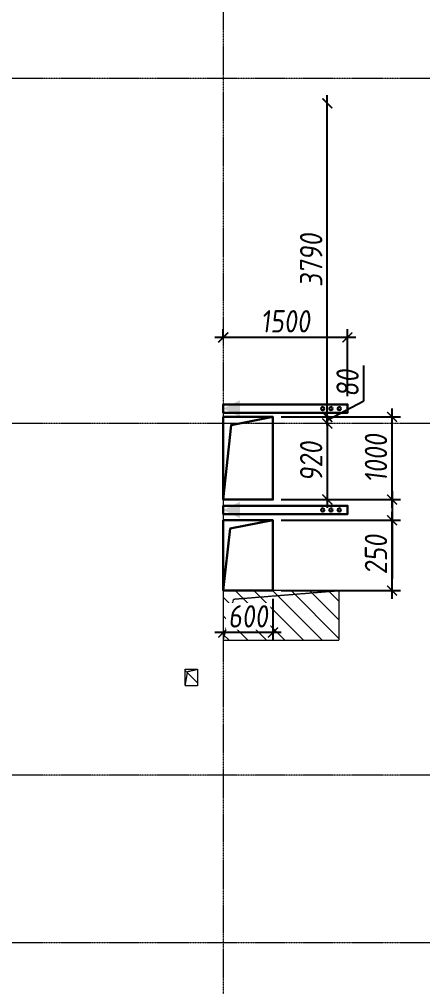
# Model space of a CAD drawing. Header units: millimetres. Extents: x -233751 to 529254, y -907864 to 285890.
# Drawn here: x 72773 to 77646, y 64188 to 75881 of the extents above; entities that cross this region are included whole.
import ezdxf

# ---------------------------------------------------------------- set-up
doc = ezdxf.new("R2010")
doc.units = ezdxf.units.MM
doc.linetypes.add('ADSK_Штриховая_ш2 п1', pattern=[3, 2, -1])
doc.linetypes.add('осевая', pattern=[2, 1.25, -0.25, 0.25, -0.25])
doc.layers.get('0').update_dxf_attribs({"lineweight": 30})
doc.layers.get('Defpoints').update_dxf_attribs({"lineweight": 0})
for name, color, linetype, lineweight in [('КР_Металл', 3, 'Continuous', 30), ('КР_Новые отверстия', 5, 'Continuous', 30), ('КР_Оси', 7, 'Continuous', 5), ('КР_Размеры отверстия', 7, 'Continuous', 5), ('КР_Размеры усиление', 1, 'Continuous', 5), ('КР_Сущ отверстия', 6, 'Continuous', 15), ('КР_Тонкая', 250, 'Continuous', 0)]:
    doc.layers.add(name, color=color, linetype=linetype, lineweight=lineweight)
doc.styles.add('ISOCPEUR', font='isocpeur.ttf', dxfattribs={"width": 0.85, "oblique": 7})
doc.dimstyles.new('R_100', dxfattribs={"dimtxt": 270, "dimasz": 120, "dimexe": 100, "dimexo": 100, "dimgap": 60, "dimtad": 1, "dimdec": 0, "dimrnd": 5, "dimzin": 0, "dimdsep": 46, "dimtxsty": 'ISOCPEUR', "dimblk": 'ARCHTICK', "dimcen": 0, "dimdle": 100, "dimclrd": 256, "dimclre": 256, "dimclrt": 256, "dimadec": 0, "dimazin": 0, "dimtfac": 2, "dimtdec": 0, "dimtmove": 0, "dimatfit": 3, "dimfxl": 1, "dimtvp": 3, "dimtfill": 1, "dimtolj": 1, "dimtzin": 0, "dimarcsym": 0})

# ---------------------------------------------------------------- blocks, each defined once
blk = doc.blocks.new('*U2033')
at = {"color": 0, "linetype": 'ByBlock', "lineweight": -2, "ltscale": 10}
blk.add_line((0, 0), (-74924, 0), dxfattribs=at)
blk = doc.blocks.new('*U2034')
at = {"color": 0, "linetype": 'ByBlock', "lineweight": -2, "ltscale": 10}
blk.add_line((0, 0), (-74924, 0), dxfattribs=at)
blk = doc.blocks.new('*U2035')
at = {"color": 0, "linetype": 'ByBlock', "lineweight": -2, "ltscale": 10}
blk.add_line((0, 0), (-74924, 0), dxfattribs=at)
blk = doc.blocks.new('*U2036')
at = {"color": 0, "linetype": 'ByBlock', "lineweight": -2, "ltscale": 10}
blk.add_line((0, 0), (-74924, 0), dxfattribs=at)
blk = doc.blocks.new('*U2046')
at = {"color": 0, "linetype": 'ByBlock', "lineweight": -2, "ltscale": 10}
blk.add_line((0, 0), (0, -34307), dxfattribs=at)
blk = doc.blocks.new('_ArchTick')
at = {"color": 0, "linetype": 'ByBlock', "const_width": 0.15}
blk.add_lwpolyline([(-0.5, -0.5), (0.5, 0.5)], dxfattribs=at)
blk = doc.blocks.new('*D949')
at = {"layer": 'Defpoints', "color": 0, "transparency": 16777216}
for p in [(75837, 69826), (77277, 69826), (75837, 68976)]:
    blk.add_point(p, dxfattribs=at)
at = {"layer": 'КР_Размеры отверстия', "lineweight": -2, "transparency": 16777216}
for p, q in [((75937, 69826), (77377, 69826)), ((77277, 68876), (77277, 69926)), ((75937, 68976), (77377, 68976))]:
    blk.add_line(p, q, dxfattribs=at)
at = {"layer": 'КР_Размеры отверстия', "lineweight": -2, "transparency": 16777216, "xscale": 120, "yscale": 120, "zscale": 120}
for p, rotation in [((77277, 69826), 90), ((77277, 68976), 270)]:
    blk.add_blockref('_ArchTick', p, dxfattribs=dict(at, rotation=rotation))
at = {"layer": 'КР_Размеры отверстия', "transparency": 16777216, "insert": (77082, 69401), "char_height": 270, "attachment_point": 5, "rotation": 90, "style": 'ISOCPEUR', "bg_fill": 3, "box_fill_scale": 1.1, "bg_fill_color": 256, "bg_fill_true_color": 13158600, "bg_fill_transparency": 0}
blk.add_mtext('\\A1;850', dxfattribs=at)
blk = doc.blocks.new('*D950')
at = {"layer": 'Defpoints', "color": 0, "transparency": 16777216}
for p in [(75837, 70076), (75837, 69826), (77277, 69826)]:
    blk.add_point(p, dxfattribs=at)
at = {"layer": 'КР_Размеры отверстия', "lineweight": -2, "transparency": 16777216}
for p, q in [((77277, 70176), (77277, 69826)), ((75937, 70076), (77377, 70076)), ((75937, 69826), (77377, 69826)), ((77277, 69826), (77277, 69116))]:
    blk.add_line(p, q, dxfattribs=at)
at = {"layer": 'КР_Размеры отверстия', "lineweight": -2, "transparency": 16777216, "xscale": 120, "yscale": 120, "zscale": 120}
for p, rotation in [((77277, 70076), 90), ((77277, 69826), 270)]:
    blk.add_blockref('_ArchTick', p, dxfattribs=dict(at, rotation=rotation))
at = {"layer": 'КР_Размеры отверстия', "transparency": 16777216, "insert": (77082, 69411), "char_height": 270, "attachment_point": 5, "rotation": 90, "style": 'ISOCPEUR', "bg_fill": 3, "box_fill_scale": 1.1, "bg_fill_color": 256, "bg_fill_true_color": 13158600, "bg_fill_transparency": 0}
blk.add_mtext('\\A1;250', dxfattribs=at)
blk = doc.blocks.new('*D951')
at = {"layer": 'Defpoints', "color": 0, "transparency": 16777216}
for p in [(75837, 71075), (77277, 71075), (75837, 70076)]:
    blk.add_point(p, dxfattribs=at)
at = {"layer": 'КР_Размеры отверстия', "lineweight": -2, "transparency": 16777216}
for p, q in [((77277, 69976), (77277, 71175)), ((75937, 71075), (77377, 71075)), ((75937, 70076), (77377, 70076))]:
    blk.add_line(p, q, dxfattribs=at)
at = {"layer": 'КР_Размеры отверстия', "lineweight": -2, "transparency": 16777216, "xscale": 120, "yscale": 120, "zscale": 120}
for p, rotation in [((77277, 71075), 90), ((77277, 70076), 270)]:
    blk.add_blockref('_ArchTick', p, dxfattribs=dict(at, rotation=rotation))
at = {"layer": 'КР_Размеры отверстия', "transparency": 16777216, "insert": (77082, 70575), "char_height": 270, "attachment_point": 5, "rotation": 90, "style": 'ISOCPEUR', "bg_fill": 3, "box_fill_scale": 1.1, "bg_fill_color": 256, "bg_fill_true_color": 13158600, "bg_fill_transparency": 0}
blk.add_mtext('\\A1;1000', dxfattribs=at)
blk = doc.blocks.new('*D963')
at = {"layer": 'Defpoints', "color": 0, "transparency": 16777216}
blk.add_point((75837, 68976), dxfattribs=at)
at = {"layer": 'КР_Размеры отверстия', "lineweight": -2, "transparency": 16777216}
for p, q in [((75837, 68876), (75837, 68369)), ((75937, 68469), (75137, 68469))]:
    blk.add_line(p, q, dxfattribs=at)
at = {"layer": 'КР_Размеры отверстия', "lineweight": -2, "transparency": 16777216, "xscale": 120, "yscale": 120, "zscale": 120, "rotation": 180}
blk.add_blockref('_ArchTick', (75237, 68469), dxfattribs=at)
at = {"layer": 'КР_Размеры отверстия', "lineweight": -2, "transparency": 16777216, "xscale": 120, "yscale": 120, "zscale": 120}
blk.add_blockref('_ArchTick', (75837, 68469), dxfattribs=at)
at = {"layer": 'КР_Размеры отверстия', "transparency": 16777216, "insert": (75537, 68664), "char_height": 270, "attachment_point": 5, "style": 'ISOCPEUR', "bg_fill": 3, "box_fill_scale": 1.1, "bg_fill_color": 256, "bg_fill_true_color": 13158600, "bg_fill_transparency": 0}
blk.add_mtext('\\A1;600', dxfattribs=at)
at = {"layer": 'Defpoints', "color": 0, "transparency": 16777216}
blk.add_point((75237, 68469), dxfattribs=at)
blk.add_point((75237, 68469), dxfattribs=at)
blk = doc.blocks.new('*D964')
at = {"layer": 'Defpoints', "color": 0, "transparency": 16777216}
for p in [(75837, 71075), (76494, 71075), (76494, 70996)]:
    blk.add_point(p, dxfattribs=at)
at = {"layer": 'КР_Размеры отверстия', "lineweight": -2, "transparency": 16777216}
for p, q in [((76934, 71269), (76934, 71698)), ((76494, 71035), (76934, 71269)), ((76494, 71075), (76494, 71195)), ((75937, 71075), (76594, 71075)), ((76494, 70996), (76494, 71075)), ((76494, 70996), (76494, 71075)), ((76494, 70996), (76494, 70876))]:
    blk.add_line(p, q, dxfattribs=at)
at = {"layer": 'КР_Размеры отверстия', "lineweight": -2, "transparency": 16777216, "xscale": 120, "yscale": 120, "zscale": 120}
for p, rotation in [((76494, 71075), 270), ((76494, 70996), 90)]:
    blk.add_blockref('_ArchTick', p, dxfattribs=dict(at, rotation=rotation))
at = {"layer": 'КР_Размеры отверстия', "transparency": 16777216, "insert": (76739, 71483), "char_height": 270, "attachment_point": 5, "rotation": 90, "style": 'ISOCPEUR', "bg_fill": 3, "box_fill_scale": 1.1, "bg_fill_color": 256, "bg_fill_true_color": 13158600, "bg_fill_transparency": 0}
blk.add_mtext('\\A1;80', dxfattribs=at)
blk = doc.blocks.new('*D965')
at = {"layer": 'Defpoints', "color": 0, "transparency": 16777216}
for p in [(76494, 70996), (75837, 70076), (76494, 70076)]:
    blk.add_point(p, dxfattribs=at)
at = {"layer": 'КР_Размеры отверстия', "lineweight": -2, "transparency": 16777216}
for p, q in [((76494, 71096), (76494, 69976)), ((75937, 70076), (76594, 70076))]:
    blk.add_line(p, q, dxfattribs=at)
at = {"layer": 'КР_Размеры отверстия', "lineweight": -2, "transparency": 16777216, "xscale": 120, "yscale": 120, "zscale": 120}
for p, rotation in [((76494, 70996), 90), ((76494, 70076), 270)]:
    blk.add_blockref('_ArchTick', p, dxfattribs=dict(at, rotation=rotation))
at = {"layer": 'КР_Размеры отверстия', "transparency": 16777216, "insert": (76299, 70536), "char_height": 270, "attachment_point": 5, "rotation": 90, "style": 'ISOCPEUR', "bg_fill": 3, "box_fill_scale": 1.1, "bg_fill_color": 256, "bg_fill_true_color": 13158600, "bg_fill_transparency": 0}
blk.add_mtext('\\A1;920', dxfattribs=at)
blk = doc.blocks.new('*D966')
at = {"layer": 'Defpoints', "color": 0, "transparency": 16777216}
for p in [(76494, 74866), (76494, 74866), (75837, 71075)]:
    blk.add_point(p, dxfattribs=at)
at = {"layer": 'КР_Размеры отверстия', "lineweight": -2, "transparency": 16777216}
for p, q in [((76494, 70975), (76494, 74966)), ((75937, 71075), (76594, 71075))]:
    blk.add_line(p, q, dxfattribs=at)
at = {"layer": 'КР_Размеры отверстия', "lineweight": -2, "transparency": 16777216, "xscale": 120, "yscale": 120, "zscale": 120}
for p, rotation in [((76494, 74866), 90), ((76494, 71075), 270)]:
    blk.add_blockref('_ArchTick', p, dxfattribs=dict(at, rotation=rotation))
at = {"layer": 'КР_Размеры отверстия', "transparency": 16777216, "insert": (76299, 72970), "char_height": 270, "attachment_point": 5, "rotation": 90, "style": 'ISOCPEUR', "bg_fill": 3, "box_fill_scale": 1.1, "bg_fill_color": 256, "bg_fill_true_color": 13158600, "bg_fill_transparency": 0}
blk.add_mtext('\\A1;3790', dxfattribs=at)
blk = doc.blocks.new('*D1298')
at = {"layer": 'Defpoints', "color": 0, "transparency": 16777216}
for p in [(75237, 72036), (75237, 71936), (76738, 71226)]:
    blk.add_point(p, dxfattribs=at)
at = {"layer": 'КР_Размеры усиление', "color": 3, "lineweight": -2, "transparency": 16777216}
for p, q in [((76838, 72036), (75137, 72036)), ((75237, 72036), (75237, 72136)), ((76738, 71326), (76738, 72136))]:
    blk.add_line(p, q, dxfattribs=at)
at = {"layer": 'КР_Размеры усиление', "color": 3, "lineweight": -2, "transparency": 16777216, "xscale": 120, "yscale": 120, "zscale": 120, "rotation": 180}
blk.add_blockref('_ArchTick', (75237, 72036), dxfattribs=at)
at = {"layer": 'КР_Размеры усиление', "color": 3, "lineweight": -2, "transparency": 16777216, "xscale": 120, "yscale": 120, "zscale": 120}
blk.add_blockref('_ArchTick', (76738, 72036), dxfattribs=at)
at = {"layer": 'КР_Размеры усиление', "color": 3, "transparency": 16777216, "insert": (75988, 72231), "char_height": 270, "attachment_point": 5, "style": 'ISOCPEUR', "bg_fill": 3, "box_fill_scale": 1.1, "bg_fill_color": 256, "bg_fill_true_color": 13158600, "bg_fill_transparency": 0}
blk.add_mtext('\\A1;1500', dxfattribs=at)

msp = doc.modelspace()

# ---------------------------------------------------------------- hatches: boundary and pattern name
at = {"layer": 'КР_Металл', "lineweight": 5}
h = msp.add_hatch(color=6, dxfattribs=at)
h.dxf.hatch_style = 1
h.paths.add_polyline_path([(75237.5, 71176), (75437.5, 71076), (75437.5, 71276)])
h = msp.add_hatch(color=6, dxfattribs=at)
h.dxf.hatch_style = 1
h.paths.add_polyline_path([(75237.5, 69950.7), (75437.5, 69850.7), (75437.5, 70050.7)])
at = {"layer": 'КР_Сущ отверстия'}
h = msp.add_hatch(dxfattribs=at)
h.set_pattern_fill('ANSI31', scale=50, angle=90)
h.paths.add_polyline_path([(76637.5, 68975.7), (75237.5, 68975.7), (75237.5, 68375.7), (76637.5, 68375.7)])
h = msp.add_hatch(dxfattribs=at)
h.set_pattern_fill('ANSI31', scale=50, angle=90)
h.paths.add_polyline_path([(74927.5, 68025.7), (74777.5, 68025.7), (74777.5, 67825.7), (74927.5, 67825.7)])

# ---------------------------------------------------------------- linework, layer by layer
at = {"layer": 'КР_Новые отверстия'}
for points in [[(75237.5, 71074.9), (75837.3, 71074.9), (75837.3, 70075.7), (75237.5, 70075.7)], [(75237.5, 69825.7), (75837.4, 69825.7), (75837.4, 68975.7), (75237.5, 68975.7)]]:
    msp.add_lwpolyline(points, close=True, dxfattribs=at)
for points in [[(75237.5, 70075.7), (75331.2, 70977), (75837.3, 71074.9)], [(75237.5, 68975.7), (75321.5, 69724.4), (75837.4, 69825.7)]]:
    msp.add_lwpolyline(points, dxfattribs=at)
at = {"layer": 'КР_Сущ отверстия', "linetype": 'ADSK_Штриховая_ш2 п1'}
msp.add_lwpolyline([(75237.5, 68375.7), (76637.5, 68375.7), (76637.5, 68975.7), (75237.5, 68975.7)], close=True, dxfattribs=at)
msp.add_lwpolyline([(75237.5, 68375.7), (75362.2, 68872.8), (76637.5, 68975.7)], dxfattribs=at)
at = {"layer": 'КР_Сущ отверстия', "linetype": 'ADSK_Штриховая_ш2 п1', "ltscale": 0.3}
msp.add_lwpolyline([(74927.5, 67825.7), (74777.5, 67825.7), (74777.5, 68025.7), (74927.5, 68025.7)], close=True, dxfattribs=at)
msp.add_lwpolyline([(74777.5, 67825.7), (74807, 67998), (74927.5, 68025.7)], dxfattribs=at)

# ---------------------------------------------------------------- block references
at = {"layer": 'КР_Оси', "linetype": 'осевая'}
for name, p in [('*U2046', (75237.5, 87701.9)), ('*U2036', (129105.9, 75165.7)), ('*U2035', (129105.9, 70995.7)), ('*U2034', (129105.9, 66745.7)), ('*U2033', (129105.9, 64715.7))]:
    msp.add_blockref(name, p, dxfattribs=at)

# ---------------------------------------------------------------- next in the draw order: dimensions: what is measured, and where the dimension line sits
at = {"layer": 'КР_Размеры отверстия'}
dim = msp.add_linear_dim(base=(77277.3, 69825.7), p1=(75837.4, 68975.7), p2=(75837.4, 69825.7), angle=270, dimstyle='R_100', override={"dimpost": '\\X'}, dxfattribs=at)
dim.commit()
dim.dimension.update_dxf_attribs({"geometry": '*D949', "text_midpoint": (77082.3, 69400.7)})

# ---------------------------------------------------------------- next in the draw order: wipeouts: each hides what was drawn before it
msp.add_wipeout([(78977.9, 74281.9), (78976.7, 74853.5), (76836.3, 74848.4), (76953, 74225.7)]).dxf.layer = 'КР_Тонкая'

# ---------------------------------------------------------------- next in the draw order: dimensions: what is measured, and where the dimension line sits
dim = msp.add_linear_dim(base=(77277.3, 69825.7), p1=(75837.3, 70075.7), p2=(75837.4, 69825.7), angle=270, dimstyle='R_100', override={"dimpost": '\\X'}, dxfattribs=at)
dim.commit()
dim.dimension.update_dxf_attribs({"geometry": '*D950', "text_midpoint": (77082.3, 69411.1)})
dim = msp.add_linear_dim(base=(75237.5, 68469.2), p1=(75837.4, 68975.7), p2=(75237.5, 68469.2), dimstyle='R_100', override={"dimpost": '\\X'}, dxfattribs=at)
dim.commit()
dim.dimension.update_dxf_attribs({"geometry": '*D963', "text_midpoint": (75537.4, 68664.2)})

# ---------------------------------------------------------------- next in the draw order: dimensions: what is measured, and where the dimension line sits
dim = msp.add_linear_dim(base=(77277.3, 71074.9), p1=(75837.3, 70075.7), p2=(75837.3, 71074.9), angle=270, dimstyle='R_100', override={"dimpost": '\\X'}, dxfattribs=at)
dim.commit()
dim.dimension.update_dxf_attribs({"geometry": '*D951', "text_midpoint": (77082.3, 70575.3)})

# ---------------------------------------------------------------- next in the draw order: dimensions: what is measured, and where the dimension line sits
dim = msp.add_linear_dim(base=(76493.9, 71074.9), p1=(76493.9, 70995.7), p2=(75837.3, 71074.9), angle=270, dimstyle='R_100', override={"dimpost": '\\X', "dimtmove": 1}, dxfattribs=at)
dim.commit()
dim.dimension.update_dxf_attribs({"geometry": '*D964', "text_midpoint": (76934.4, 71329.2), "dimtype": 160})

# ---------------------------------------------------------------- next in the draw order: dimensions: what is measured, and where the dimension line sits
dim = msp.add_linear_dim(base=(76493.9, 70075.7), p1=(76493.9, 70995.7), p2=(75837.3, 70075.7), angle=270, dimstyle='R_100', override={"dimpost": '\\X'}, dxfattribs=at)
dim.commit()
dim.dimension.update_dxf_attribs({"geometry": '*D965', "text_midpoint": (76298.9, 70535.7)})

# ---------------------------------------------------------------- next in the draw order: linework, layer by layer
at = {"layer": 'КР_Металл'}
msp.add_lwpolyline([(75237.5, 69900.7), (75237.5, 70000.7), (76738.4, 70000.7), (76738.4, 69900.7)], close=True, dxfattribs=at)
for centre in [(76438.4, 69950.7), (76538.4, 69950.7), (76638.4, 69950.7)]:
    msp.add_circle(centre, 20, dxfattribs=at)

# ---------------------------------------------------------------- next in the draw order: dimensions: what is measured, and where the dimension line sits
at = {"layer": 'КР_Размеры отверстия'}
dim = msp.add_linear_dim(base=(76493.9, 74865.7), p1=(75837.3, 71074.9), p2=(76493.9, 74865.7), angle=90, dimstyle='R_100', override={"dimpost": '\\X'}, dxfattribs=at)
dim.commit()
dim.dimension.update_dxf_attribs({"geometry": '*D966', "text_midpoint": (76298.9, 72970.3)})

# ---------------------------------------------------------------- next in the draw order: linework, layer by layer
at = {"layer": 'КР_Металл'}
msp.add_lwpolyline([(75237.5, 71126), (75237.5, 71226), (76738.4, 71226), (76738.4, 71126)], close=True, dxfattribs=at)
for centre in [(76438.4, 71176), (76538.4, 71176), (76638.4, 71176)]:
    msp.add_circle(centre, 20, dxfattribs=at)

# ---------------------------------------------------------------- next in the draw order: dimensions: what is measured, and where the dimension line sits
at = {"layer": 'КР_Размеры усиление'}
dim = msp.add_linear_dim(base=(75237.5, 72035.8), p1=(76738.4, 71226), p2=(75237.5, 71935.8), dimstyle='R_100', override={"dimpost": '\\X', "dimclrd": 3, "dimclre": 3, "dimclrt": 3}, dxfattribs=at)
dim.commit()
dim.dimension.update_dxf_attribs({"geometry": '*D1298', "text_midpoint": (75987.9, 72230.8)})

doc.saveas('drawing.dxf')
